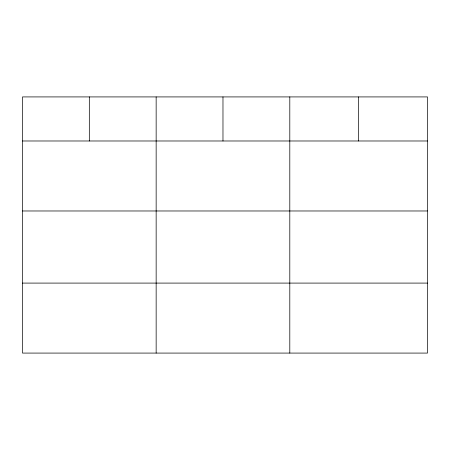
<?xml version="1.0" encoding="UTF-8"?>
<svg xmlns="http://www.w3.org/2000/svg" width="450" height="450" viewBox="0 0 450 450"><rect width="100%" height="100%" fill="white"/><g stroke="black" fill="none" stroke-linecap="round" stroke-linejoin="round"><path stroke-width="0.67" d="M427.5 210.977L427.5 96.919L22.5 96.919L22.5 353.081L427.5 353.081L427.5 210.977L22.5 210.977M22.5 140.985L427.5 140.985M22.5 283.089L427.5 283.089M358.65 96.919L358.65 140.985M289.8 96.919L289.8 353.081M222.975 96.919L222.975 140.985M156.15 96.919L156.15 353.081M89.325 96.919L89.325 140.985"/></g></svg>
